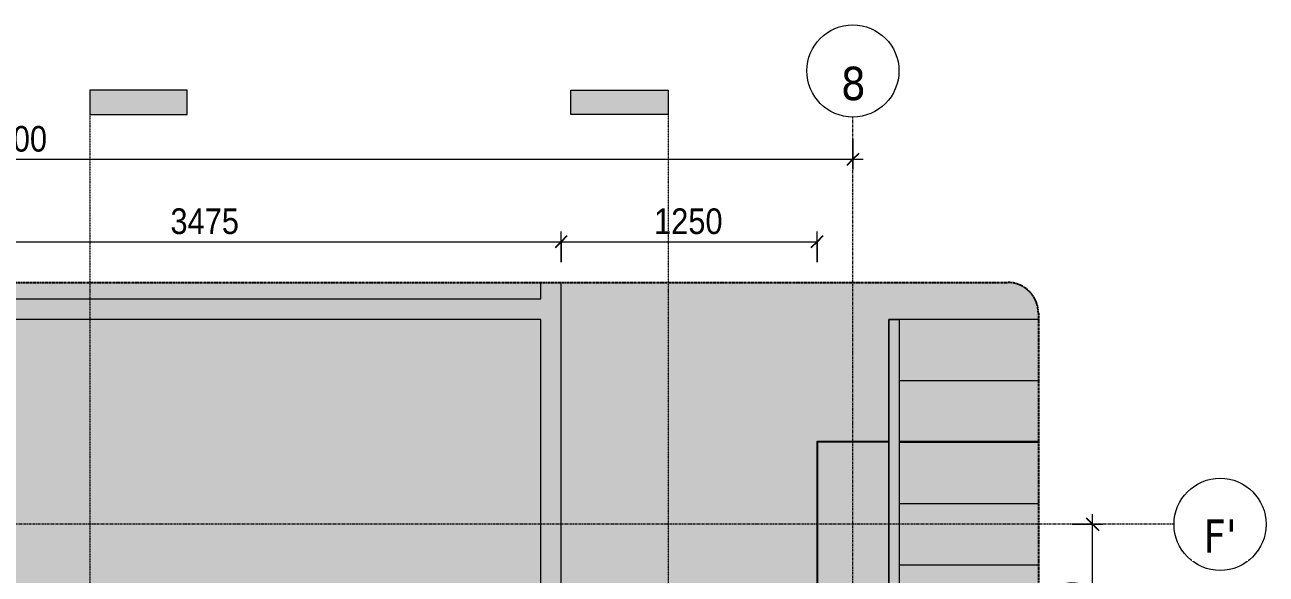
# Model space of a CAD drawing. Header units: millimetres. Extents: x 66631 to 260610, y 416 to 78637.
# Drawn here: x 73308 to 79372, y 45094 to 47775 of the extents above; entities that cross this region are included whole.
import ezdxf

# ---------------------------------------------------------------- set-up
doc = ezdxf.new("R2010")
doc.units = ezdxf.units.MM
for name, pattern in [('Dash - Tight', [4.5, 3, -1.5]), ('Dash Dot 3_16_', [7.9375, 4.7625, -1.5875, 0, -1.5875]), ('Grid Line', [22.225, 12.7, -3.175, 3.175, -3.175]), ('Hidden', [7.14375, 4.7625, -2.38125])]:
    doc.linetypes.add(name, pattern=pattern)
for name, color, linetype, lineweight in [('A-ANNO-DIMS', 211, 'Continuous', 9), ('A-ANNO-DIMS-50', 211, 'Continuous', 9), ('A-DETL-GENF-3', 92, 'Dash - Tight', 18), ('A-DETL-GENF-4', 92, 'Hidden', 25), ('A-FLOR', 192, 'Continuous', 18), ('A-FLOR-HRAL', 11, 'Continuous', 18), ('G-ANNO-SYMB', 111, 'Continuous', 9), ('G-ANNO-SYMB-1', 111, 'Dash Dot 3_16_', 18), ('G-IMPT-2', 8, 'Continuous', 25), ('M-EQPM', 50, 'Continuous', 18), ('S-GRID-1', 1, 'Grid Line', 9), ('S-GRID-IDEN', 1, 'Continuous', 9), ('S-STRS', 31, 'Continuous', 18)]:
    doc.layers.add(name, color=color, linetype=linetype, lineweight=lineweight)
doc.layers.add('A-DETL-GENF-2', color=7, linetype='Continuous', lineweight=18, transparency=0.2)
doc.styles.add('Tahoma_B', font='tahomabd.ttf', dxfattribs={"height": 162.5})
doc.styles.add('UTM Avo', font='', dxfattribs={"width": 0.9, "height": 125})
doc.styles.get('UTM Avo').set_extended_font_data('UTM Avo')
doc.dimstyles.new('1_Dim_chi_tiet_2_5', dxfattribs={"dimscale": 304.8, "dimtxt": 124.912619, "dimasz": 0.19685, "dimexe": 0.164042, "dimexo": 0.0625, "dimgap": 0.016404, "dimtad": 1, "dimdec": 0, "dimrnd": 5, "dimzin": 0, "dimdsep": 46, "dimtxsty": 'UTM Avo', "dimblk1": 'OBLIQUE', "dimblk2": 'OBLIQUE', "dimsah": 1, "dimcen": 0.09, "dimdle": 0.164042, "dimazin": 0, "dimtfac": 1, "dimtdec": 4, "dimtix": 1, "dimtmove": 0, "dimatfit": 3, "dimfxl": 0.328084, "dimfxlon": 1, "dimtvp": 1, "dimtolj": 1, "dimtzin": 0, "dimarcsym": 2})

# ---------------------------------------------------------------- blocks, each defined once
blk = doc.blocks.new('Top Rail Type - Top Rail_Internal_-939780-TKCS_CĂN HỘ LOẠI 1B - MẶT BẰNG')
at = {"layer": 'A-FLOR-HRAL'}
for p, q in [((77528, 46336.9), (77578, 46336.9)), ((77528, 44536.9), (77528, 46336.9)), ((77578, 46336.9), (77578, 44536.9)), ((77578, 44536.9), (77528, 44536.9))]:
    blk.add_line(p, q, dxfattribs=at)
blk = doc.blocks.new('Top Rail Type - Top Rail_Internal_-V3-TKCS_CĂN HỘ LOẠI 1B - MẶT BẰNG')
at = {"layer": 'A-FLOR-HRAL'}
for p, q in [((77578, 46336.9), (77528, 46336.9)), ((77528, 46336.9), (77528, 44536.9)), ((77578, 46336.9), (77578, 44536.9)), ((77578, 44536.9), (77528, 44536.9))]:
    blk.add_line(p, q, dxfattribs=at)
blk = doc.blocks.new('TKTC_XREF_251221_MB TANG 1 - TKTC_XREF_260130_MB TANG 1_dwg-4202109-TKCS_CĂN HỘ LOẠI 1B - MẶT BẰNG')
at = {"layer": 'G-IMPT-2'}
blk.add_line((-124893.4, -355607.7), (-125573.7, -355607.7), dxfattribs=at)
at = {"layer": 'G-IMPT-2', "flags": 128}
blk.add_lwpolyline([(-125623.7, -355607.7), (-125974.1, -355607.7), (-125974.1, -356807.7), (-130699.1, -356807.7)], dxfattribs=at)
blk = doc.blocks.new('TKTC_XREF_251221_MB TANG 1 - TKTC_XREF_251221_MB TANG 1-2038492-TKCS_CĂN HỘ LOẠI 1B - MẶT BẰNG')
blk.add_blockref('TKTC_XREF_251221_MB TANG 1 - TKTC_XREF_260130_MB TANG 1_dwg-4202109-TKCS_CĂN HỘ LOẠI 1B - MẶT BẰNG', (169499.1, 384109.7))
blk = doc.blocks.new('BORDER VIEW - BORDER VIEW-2574538-TKCS_CĂN HỘ LOẠI 1B - MẶT BẰNG')
at = {"layer": 'A-DETL-GENF-4'}
for p, q in [((150, 11680.1), (9756, 11680.1)), ((9906, 11530.1), (9906, 150))]:
    blk.add_line(p, q, dxfattribs=at)
blk.add_arc((9756, 11530.1), 150, 0, 90, dxfattribs=at)
blk = doc.blocks.new('Grid - M_Grid Head - Circle-353313-TKCS_CĂN HỘ LOẠI 1B - MẶT BẰNG')
at = {"layer": 'S-GRID-IDEN'}
blk.add_circle((0, 0), 4.5, dxfattribs=at)
blk = doc.blocks.new('DIMBLOCK23-TKCS_CĂN HỘ LOẠI 1B - MẶT BẰNG')
at = {"layer": 'A-ANNO-DIMS-50'}
for p, q in [((69152.6, 47218.6), (69152.6, 47068.6)), ((69152.6, 47118.6), (69152.6, 47218.6)), ((77352.6, 47218.6), (77352.6, 47068.6)), ((77352.6, 47118.6), (77352.6, 47218.6)), ((69152.6, 47118.6), (77402.6, 47118.6))]:
    blk.add_line(p, q, dxfattribs=at)
at = {"layer": 'A-ANNO-DIMS-50', "lineweight": 25}
for p, q in [((69152.6, 47118.6), (69122.6, 47088.6)), ((69152.6, 47118.6), (69182.6, 47148.6)), ((77352.6, 47118.6), (77322.6, 47088.6)), ((77352.6, 47118.6), (77382.6, 47148.6))]:
    blk.add_line(p, q, dxfattribs=at)
at = {"layer": 'A-ANNO-DIMS-50', "color": 0, "insert": (73081.4, 47281), "char_height": 125, "width": 410.824, "attachment_point": 1, "line_spacing_factor": 1.110334, "style": 'UTM Avo'}
blk.add_mtext('8200', dxfattribs=at)
blk = doc.blocks.new('_Oblique')
at = {"color": 0, "linetype": 'ByBlock', "lineweight": -2}
blk.add_line((-0.5, -0.5), (0.5, 0.5), dxfattribs=at)
blk = doc.blocks.new('DIMBLOCK25-TKCS_CĂN HỘ LOẠI 1B - MẶT BẰNG')
at = {"layer": 'A-ANNO-DIMS-50'}
for p, q in [((72452.6, 46616.5), (72452.6, 46766.5)), ((75927.6, 46616.5), (75927.6, 46766.5)), ((72452.6, 46716.5), (75927.6, 46716.5)), ((72452.6, 46716.5), (72452.6, 46616.5)), ((75927.6, 46716.5), (75927.6, 46616.5))]:
    blk.add_line(p, q, dxfattribs=at)
at = {"layer": 'A-ANNO-DIMS-50', "lineweight": 25}
for p, q in [((72452.6, 46716.5), (72422.6, 46686.5)), ((72452.6, 46716.5), (72482.6, 46746.5)), ((75927.6, 46716.5), (75897.6, 46686.5)), ((75927.6, 46716.5), (75957.6, 46746.5))]:
    blk.add_line(p, q, dxfattribs=at)
at = {"layer": 'A-ANNO-DIMS-50', "color": 0, "insert": (74018.9, 46878.9), "char_height": 125, "width": 410.824, "attachment_point": 1, "line_spacing_factor": 1.110334, "style": 'UTM Avo'}
blk.add_mtext('3475', dxfattribs=at)
blk = doc.blocks.new('DIMBLOCK26-TKCS_CĂN HỘ LOẠI 1B - MẶT BẰNG')
at = {"layer": 'A-ANNO-DIMS-50'}
for p, q in [((75927.6, 46616.5), (75927.6, 46766.5)), ((77177.6, 46616.5), (77177.6, 46766.5)), ((75927.6, 46716.5), (77177.6, 46716.5)), ((75927.6, 46716.5), (75927.6, 46616.5)), ((77177.6, 46716.5), (77177.6, 46616.5))]:
    blk.add_line(p, q, dxfattribs=at)
at = {"layer": 'A-ANNO-DIMS-50', "lineweight": 25}
for p, q in [((75927.6, 46716.5), (75897.6, 46686.5)), ((75927.6, 46716.5), (75957.6, 46746.5)), ((77177.6, 46716.5), (77147.6, 46686.5)), ((77177.6, 46716.5), (77207.6, 46746.5))]:
    blk.add_line(p, q, dxfattribs=at)
at = {"layer": 'A-ANNO-DIMS-50', "color": 0, "insert": (76381.4, 46878.9), "char_height": 125, "width": 410.824, "attachment_point": 1, "line_spacing_factor": 1.110334, "style": 'UTM Avo'}
blk.add_mtext('1250', dxfattribs=at)
blk = doc.blocks.new('DIMBLOCK36-TKCS_CĂN HỘ LOẠI 1B - MẶT BẰNG')
at = {"layer": 'A-ANNO-DIMS-50', "lineweight": 25}
for p, q in [((78523.6, 45336.9), (78493.6, 45366.9)), ((78523.6, 45336.9), (78553.6, 45306.9)), ((78523.6, 44536.9), (78493.6, 44566.9)), ((78523.6, 44536.9), (78553.6, 44506.9))]:
    blk.add_line(p, q, dxfattribs=at)
at = {"layer": 'A-ANNO-DIMS-50'}
for p, q in [((78523.6, 44536.9), (78523.6, 45386.9)), ((78423.6, 45336.9), (78573.6, 45336.9)), ((78523.6, 45336.9), (78423.6, 45336.9)), ((78423.6, 44536.9), (78573.6, 44536.9)), ((78523.6, 44536.9), (78423.6, 44536.9))]:
    blk.add_line(p, q, dxfattribs=at)
at = {"layer": 'A-ANNO-DIMS-50', "color": 0, "insert": (78361.2, 44808.6), "char_height": 125, "width": 308.118, "attachment_point": 1, "rotation": 90, "line_spacing_factor": 1.110334, "style": 'UTM Avo'}
blk.add_mtext('800', dxfattribs=at)
blk = doc.blocks.new('Section - 3_32_ x 3_8_-4701953-TKCS_CĂN HỘ LOẠI 1B - MẶT BẰNG')
at = {"layer": 'G-ANNO-SYMB'}
blk.add_hatch(color=256, dxfattribs=at).paths.add_polyline_path([(0, 9.525), (0, 0), (-2.38125, 0), (-2.38125, 9.525)])
for p, q in [((0, 9.525), (-2.38125, 9.525)), ((-2.38125, 9.525), (-2.38125, 0)), ((0, 0), (0, 9.525)), ((-2.38125, 0), (0, 0))]:
    blk.add_line(p, q, dxfattribs=at)

msp = doc.modelspace()

# ---------------------------------------------------------------- hatches: boundary and pattern name
at = {"layer": 'A-DETL-GENF-2'}
h = msp.add_hatch(color=256, dxfattribs=at)
h.paths.add_polyline_path([(73233.5, 34837.4), (78108.6, 34837.4), (78147.4, 34842.5), (78183.6, 34857.5), (78214.7, 34881.3), (78238.5, 34912.4), (78253.5, 34948.5), (78258.6, 34987.4), (78258.6, 46367.4), (78253.5, 46406.3), (78238.5, 46442.4), (78214.7, 46473.5), (78183.6, 46497.4), (78147.4, 46512.3), (78108.6, 46517.4), (68502.6, 46517.4), (68463.7, 46512.3), (68427.6, 46497.4), (68396.5, 46473.5), (68372.7, 46442.4), (68357.7, 46406.3), (68352.6, 46367.4), (68352.6, 34987.4), (68357.7, 34948.5), (68372.7, 34912.4), (68396.5, 34881.3), (68427.6, 34857.5), (68463.7, 34842.5), (68502.6, 34837.4), (73207.6, 34837.4)])
h.paths.add_polyline_path([(69052.6, 35537.4), (69052.6, 35537.4), (69052.6, 39236.9), (68952.6, 39237.4), (68952.6, 40536.9), (69052.6, 40536.9), (69052.6, 43836.9), (68977.6, 43837.4), (68977.6, 44537), (69052.6, 44537.4), (69052.6, 45737.4), (72452.6, 45736.9), (72452.6, 44537.4), (75927.6, 44536.9), (75927.6, 41687.4), (77252.6, 41687.4), (77252.6, 43836.9), (77177.6, 43837), (77177.6, 44536.9), (77527.6, 44536.8), (77527.6, 43836.9), (77452.6, 43836.9), (77452.6, 40536.9), (77527.6, 40536.9), (77527.6, 39236.9), (77452.6, 39236.9), (77452.6, 35537.4), (69252.6, 35537.4)])

# ---------------------------------------------------------------- linework, layer by layer
at = {"layer": 'A-FLOR'}
for p, q in [((75827.6, 46437.4), (75827.6, 46517.4)), ((75927.6, 44537.4), (75927.6, 46517.4)), ((68370.6, 46437.4), (75827.6, 46437.4)), ((75827.6, 46337.4), (68352.6, 46337.4)), ((75827.6, 44537.4), (75827.6, 46337.4))]:
    msp.add_line(p, q, dxfattribs=at)
at = {"layer": 'G-ANNO-SYMB-1'}
for p, q in [((73624.4, 47337.3), (73624.4, 42425.5)), ((76450.4, 47337.3), (76450.4, 33917.1))]:
    msp.add_line(p, q, dxfattribs=at)
at = {"layer": 'S-GRID-1'}
for p, q in [((77352.6, 46074.8), (77352.6, 47324.8)), ((77352.6, 35360.2), (77352.6, 46074.8)), ((77671.5, 45336.9), (68826.8, 45336.9)), ((78921.5, 45336.9), (77671.5, 45336.9))]:
    msp.add_line(p, q, dxfattribs=at)
at = {"layer": 'S-STRS'}
for p, q in [((77527.6, 46336.9), (77527.6, 46036.9)), ((78258.6, 46336.9), (77578, 46336.9)), ((77527.6, 46036.9), (77527.6, 45736.9)), ((78258.6, 46036.9), (77578, 46036.9)), ((77527.6, 45736.9), (77527.6, 45436.9)), ((78258.6, 45736.9), (77578, 45736.9)), ((77527.6, 45436.9), (77527.6, 45136.9)), ((78258.6, 45436.9), (77578, 45436.9)), ((77527.6, 45136.9), (77527.6, 44836.9)), ((78258.6, 45136.9), (77578, 45136.9))]:
    msp.add_line(p, q, dxfattribs=at)

# ---------------------------------------------------------------- block references
at = {"layer": 'A-DETL-GENF-3'}
msp.add_blockref('BORDER VIEW - BORDER VIEW-2574538-TKCS_CĂN HỘ LOẠI 1B - MẶT BẰNG', (68352.6, 34837.4), dxfattribs=at)
at = {"layer": 'A-FLOR-HRAL'}
for name in ['Top Rail Type - Top Rail_Internal_-939780-TKCS_CĂN HỘ LOẠI 1B - MẶT BẰNG', 'Top Rail Type - Top Rail_Internal_-V3-TKCS_CĂN HỘ LOẠI 1B - MẶT BẰNG']:
    msp.add_blockref(name, (0, 0), dxfattribs=at)
at = {"layer": 'G-ANNO-SYMB', "xscale": 49.99999999999998, "yscale": 49.99999999999998, "zscale": 49.99999999999998, "rotation": 269.9999999999996}
msp.add_blockref('Section - 3_32_ x 3_8_-4701953-TKCS_CĂN HỘ LOẠI 1B - MẶT BẰNG', (73624.4, 47337.3), dxfattribs=at)
at = {"layer": 'G-ANNO-SYMB', "extrusion": (0, 0, -1), "xscale": 49.99999999999998, "yscale": 49.99999999999998, "zscale": 49.99999999999998, "rotation": 270.0000000000003}
msp.add_blockref('Section - 3_32_ x 3_8_-4701953-TKCS_CĂN HỘ LOẠI 1B - MẶT BẰNG', (-76450.4, 47337.3), dxfattribs=at)
at = {"layer": 'M-EQPM'}
msp.add_blockref('TKTC_XREF_251221_MB TANG 1 - TKTC_XREF_251221_MB TANG 1-2038492-TKCS_CĂN HỘ LOẠI 1B - MẶT BẰNG', (33652.6, 17236.9), dxfattribs=at)
at = {"layer": 'S-GRID-IDEN', "xscale": 49.99999999999998, "yscale": 49.99999999999998, "zscale": 49.99999999999998}
msp.add_blockref('Grid - M_Grid Head - Circle-353313-TKCS_CĂN HỘ LOẠI 1B - MẶT BẰNG', (77352.6, 47549.8), dxfattribs=at)
at = {"layer": 'S-GRID-IDEN', "xscale": 49.99999999999998, "yscale": 49.99999999999998, "zscale": 49.99999999999998, "rotation": 89.99999999999984}
msp.add_blockref('Grid - M_Grid Head - Circle-353313-TKCS_CĂN HỘ LOẠI 1B - MẶT BẰNG', (79146.5, 45336.9), dxfattribs=at)

# ---------------------------------------------------------------- dimensions: what is measured, and where the dimension line sits
at = {"layer": 'A-ANNO-DIMS'}
for base, p1, p2, override, picture, middle in [((77352.6, 47118.6), (69152.6, 47218.6), (77352.6, 47218.6), {"dimpost": '<>', "dimfxl": 8200}, 'DIMBLOCK23-TKCS_CĂN HỘ LOẠI 1B - MẶT BẰNG', (73252.6, 47188.3)), ((75927.6, 46716.5), (72452.6, 46616.5), (75927.6, 46616.5), {"dimpost": '<>', "dimfxl": 3474.988106}, 'DIMBLOCK25-TKCS_CĂN HỘ LOẠI 1B - MẶT BẰNG', (74190.1, 46786.2)), ((77177.6, 46716.5), (75927.6, 46616.5), (77177.6, 46616.5), {"dimpost": '<>', "dimfxl": 1250.011894}, 'DIMBLOCK26-TKCS_CĂN HỘ LOẠI 1B - MẶT BẰNG', (76552.6, 46786.2))]:
    dim = msp.add_linear_dim(base=base, p1=p1, p2=p2, dimstyle='1_Dim_chi_tiet_2_5', override=override, dxfattribs=at)
    dim.commit()
    dim.dimension.update_dxf_attribs({"geometry": picture, "text_midpoint": middle})
dim = msp.add_linear_dim(base=(78523.6, 45336.9), p1=(78423.6, 44536.9), p2=(78423.6, 45336.9), angle=90, dimstyle='1_Dim_chi_tiet_2_5', override={"dimpost": '<>', "dimfxl": 800}, dxfattribs=at)
dim.commit()
dim.dimension.update_dxf_attribs({"geometry": 'DIMBLOCK36-TKCS_CĂN HỘ LOẠI 1B - MẶT BẰNG', "text_midpoint": (78453.9, 44936.9)})

# ---------------------------------------------------------------- next in the draw order: texts
at = {"layer": 'S-GRID-IDEN', "char_height": 162.5, "attachment_point": 5, "line_spacing_factor": 0.996129, "style": 'Tahoma_B', "bg_fill": 3, "box_fill_scale": 1.25, "bg_fill_color": 256, "bg_fill_true_color": 13158600, "bg_fill_transparency": 0}
for s, insert, width in [('\\pt634.99962,1269.99925,1905.0005,2540.00013,3174.99975,3809.99937,4445.00062,5080.00025,5714.99987,6349.9995,6985.00075,7620.00037,8255,8889.99962,9524.99925,10160.0005,10795.00013,11429.99975,12064.99938,12700.00063,13335.00025,13969.99988,14604.9995,15240.00075,15875.00038,16510,17144.99963,17779.99925,18415.0005,19050.00013,19684.99975,20319.99938;8', (77354.9, 47487.4), 145.5), ("\\pt634.99962,1269.99925,1905.0005,2540.00013,3174.99975,3809.99937,4445.00062,5080.00025,5714.99987,6349.9995,6985.00075,7620.00037,8255,8889.99962,9524.99925,10160.0005,10795.00013,11429.99975,12064.99938,12700.00063,13335.00025,13969.99988,14604.9995,15240.00075,15875.00038,16510,17144.99963,17779.99925,18415.0005,19050.00013,19684.99975,20319.99938;F'", (79146.1, 45279.7), 192)]:
    msp.add_mtext(s, dxfattribs=dict(at, insert=insert, width=width))

doc.saveas('drawing.dxf')
